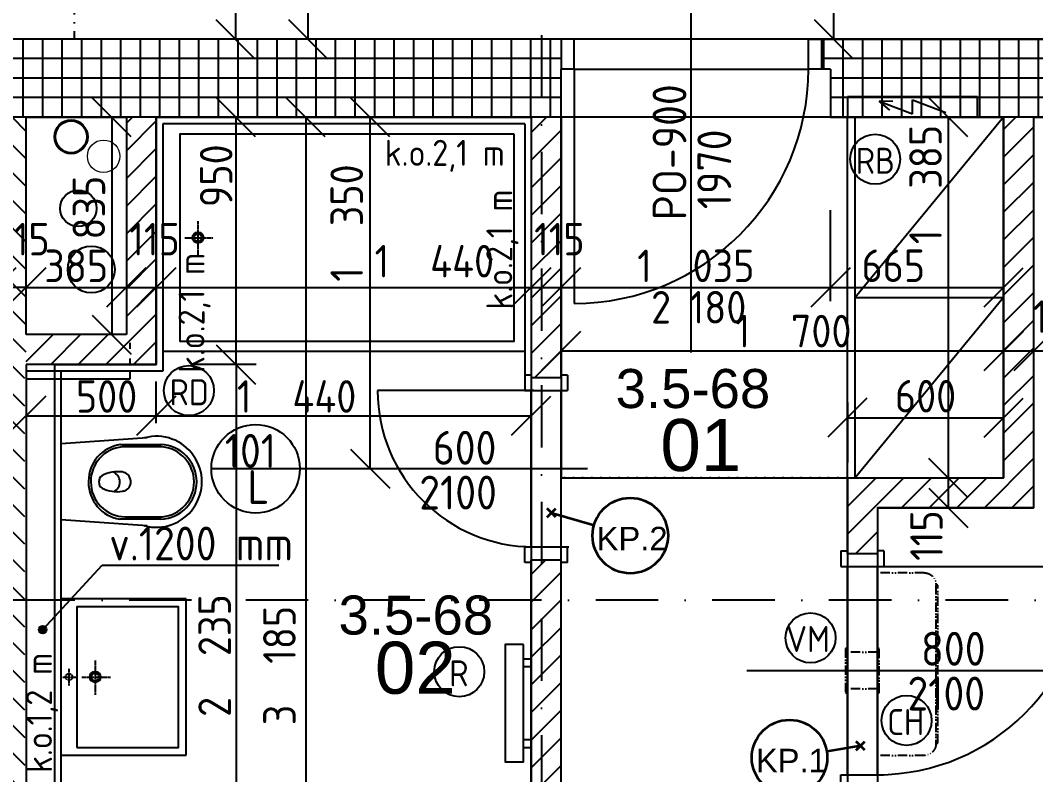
# Model space of a CAD drawing. Extents: x 4511820 to 5180432, y -1526536 to -944957.
# Drawn here: x 5149415 to 5153316, y -1119649 to -1116752 of the extents above; entities that cross this region are included whole.
import ezdxf

# ---------------------------------------------------------------- set-up
doc = ezdxf.new("R2010")
doc.units = 0
doc.header["$MEASUREMENT"] = 0
for name, pattern in [('ACAD_ISO03W100', [30, 12, -18]), ('ACAD_ISO07W100', [3.5, 0.5, -3]), ('ACAD_ISO12W100', [22, 12, -3, 0.5, -3, 0.5, -3]), ('BODKOCIARKOVANA_3', [5.6, 3, -1.3, 0, -1.3]), ('DASHED', [0.75, 0.5, -0.25])]:
    doc.linetypes.add(name, pattern=pattern)
doc.layers.get('0').update_dxf_attribs({"linetype": 'CONTINUOUS'})
doc.layers.get('Defpoints').update_dxf_attribs({"color": 61, "linetype": 'CONTINUOUS'})
for name, color, linetype in [('DVERE', 45, 'CONTINUOUS'), ('KÓTY', 4, 'CONTINUOUS'), ('MÚRY', 1, 'CONTINUOUS'), ('osi', 253, 'CONTINUOUS'), ('Plochy', 41, 'CONTINUOUS'), ('POPIS', 7, 'CONTINUOUS'), ('TENKÁ', 7, 'CONTINUOUS'), ('tzb', 153, 'CONTINUOUS'), ('Z-Kúrenie', 101, 'CONTINUOUS'), ('ZARIADENIE', 47, 'CONTINUOUS'), ('ZARIADOVACIE', 144, 'CONTINUOUS'), ('ZZ-chladenie', 133, 'CONTINUOUS'), ('ZZ-elektro', 221, 'CONTINUOUS'), ('zz-vetr', 52, 'CONTINUOUS'), ('ŠRAFY', 82, 'CONTINUOUS')]:
    doc.layers.add(name, color=color, linetype=linetype)
for name, color, linetype, lineweight in [('preklady', 74, 'CONTINUOUS', 35), ('zz-kanal-daždová', 136, 'CONTINUOUS', 40), ('zz-kanal-splaskova', 37, 'CONTINUOUS', 18)]:
    doc.layers.add(name, color=color, linetype=linetype, lineweight=lineweight)
doc.styles.add('ARIAL', font='arial.ttf')
doc.styles.add('STYLE1', font='isocp.shx')
doc.dimstyles.new('STANDARD-50', dxfattribs={"dimtxt": 125, "dimasz": 150, "dimexe": 10, "dimexo": 200, "dimgap": 20, "dimtad": 1, "dimdsep": 46, "dimlunit": 6, "dimtxsty": 'STYLE1', "dimblk1": 'OBLIQUE', "dimblk2": 'OBLIQUE', "dimsah": 1, "dimcen": 2.5, "dimse1": 1, "dimse2": 1, "dimadec": 0, "dimazin": 0, "dimtfac": 1, "dimtmove": 1, "dimatfit": 3, "dimldrblk": 'OBLIQUE', "dimfxl": 1, "dimtolj": 1, "dimtzin": 0, "dimarcsym": 0})
pattern_1 = [(90, (-3307273.674, 668852.734), (-75, 1e-14), []), (180, (-3307273.674, 668852.734), (-1e-14, -75), [])]
pattern_2 = [(45, (515270.5, 303822), (-53.0330086, 53.0330086), [])]

# ---------------------------------------------------------------- blocks, each defined once
blk = doc.blocks.new('_OBLIQUE')
at = {"color": 0, "linetype": 'ByBlock'}
blk.add_line((-0.5, -0.5), (0.5, 0.5), dxfattribs=at)
blk = doc.blocks.new('*D17969')
at = {"layer": 'Defpoints', "color": 0}
for p in [(5152312.5, -1113794.2), (5152312.5, -1116824.2), (5152539.5, -1116824.2)]:
    blk.add_point(p, dxfattribs=at)
at = {"layer": 'KÓTY', "color": 0, "lineweight": -2}
blk.add_line((5152539.5, -1113794.2), (5152539.5, -1116824.2), dxfattribs=at)
at = {"layer": 'KÓTY', "color": 0, "linetype": 'ByBlock', "lineweight": -2, "xscale": 150, "yscale": 150, "zscale": 150}
for p, rotation in [((5152539.5, -1113794.2), 90), ((5152539.5, -1116824.2), 270)]:
    blk.add_blockref('_OBLIQUE', p, dxfattribs=dict(at, rotation=rotation))
at = {"layer": 'KÓTY', "color": 0, "insert": (5152457, -1115309.2), "char_height": 125, "attachment_point": 5, "rotation": 90, "style": 'STYLE1'}
blk.add_mtext('\\A1;3ﾠ030', dxfattribs=at)
blk = doc.blocks.new('*D18028')
at = {"layer": 'Defpoints', "color": 0}
for p in [(5149437.5, -1117777.5), (5149822.5, -1117777.5), (5149822.5, -1117777.5)]:
    blk.add_point(p, dxfattribs=at)
at = {"layer": 'KÓTY', "color": 0, "lineweight": -2}
blk.add_line((5149437.5, -1117777.5), (5149822.5, -1117777.5), dxfattribs=at)
at = {"layer": 'KÓTY', "color": 0, "linetype": 'ByBlock', "lineweight": -2, "xscale": 150, "yscale": 150, "zscale": 150, "rotation": 180}
blk.add_blockref('_OBLIQUE', (5149437.5, -1117777.5), dxfattribs=at)
at = {"layer": 'KÓTY', "color": 0, "linetype": 'ByBlock', "lineweight": -2, "xscale": 150, "yscale": 150, "zscale": 150}
blk.add_blockref('_OBLIQUE', (5149822.5, -1117777.5), dxfattribs=at)
at = {"layer": 'KÓTY', "color": 0, "insert": (5149630, -1117695), "char_height": 125, "attachment_point": 5, "style": 'STYLE1'}
blk.add_mtext('\\A1;385', dxfattribs=at)
blk = doc.blocks.new('*D18029')
at = {"layer": 'Defpoints', "color": 0}
for p in [(5149822.5, -1117777.5), (5149937.5, -1117777.5), (5149937.5, -1117777.5)]:
    blk.add_point(p, dxfattribs=at)
at = {"layer": 'KÓTY', "color": 0, "lineweight": -2}
blk.add_line((5149822.5, -1117777.5), (5149937.5, -1117777.5), dxfattribs=at)
at = {"layer": 'KÓTY', "color": 0, "linetype": 'ByBlock', "lineweight": -2, "xscale": 150, "yscale": 150, "zscale": 150, "rotation": 180}
blk.add_blockref('_OBLIQUE', (5149822.5, -1117777.5), dxfattribs=at)
at = {"layer": 'KÓTY', "color": 0, "linetype": 'ByBlock', "lineweight": -2, "xscale": 150, "yscale": 150, "zscale": 150}
blk.add_blockref('_OBLIQUE', (5149937.5, -1117777.5), dxfattribs=at)
at = {"layer": 'KÓTY', "color": 0, "insert": (5149930.8, -1117592.5), "char_height": 125, "attachment_point": 5, "style": 'STYLE1'}
blk.add_mtext('\\A1;115', dxfattribs=at)
blk = doc.blocks.new('*D18030')
at = {"layer": 'Defpoints', "color": 0}
for p in [(5149937.5, -1117777.5), (5151377.5, -1117777.5), (5151377.5, -1117777.5)]:
    blk.add_point(p, dxfattribs=at)
at = {"layer": 'KÓTY', "color": 0, "lineweight": -2}
blk.add_line((5149937.5, -1117777.5), (5151377.5, -1117777.5), dxfattribs=at)
at = {"layer": 'KÓTY', "color": 0, "linetype": 'ByBlock', "lineweight": -2, "xscale": 150, "yscale": 150, "zscale": 150, "rotation": 180}
blk.add_blockref('_OBLIQUE', (5149937.5, -1117777.5), dxfattribs=at)
at = {"layer": 'KÓTY', "color": 0, "linetype": 'ByBlock', "lineweight": -2, "xscale": 150, "yscale": 150, "zscale": 150}
blk.add_blockref('_OBLIQUE', (5151377.5, -1117777.5), dxfattribs=at)
at = {"layer": 'KÓTY', "color": 0, "insert": (5151005.5, -1117677), "char_height": 125, "attachment_point": 5, "style": 'STYLE1'}
blk.add_mtext('\\A1;1ﾠ440', dxfattribs=at)
blk = doc.blocks.new('*D18031')
at = {"layer": 'Defpoints', "color": 0}
for p in [(5151377.5, -1117777.5), (5151492.5, -1117777.5), (5151492.5, -1117777.5)]:
    blk.add_point(p, dxfattribs=at)
at = {"layer": 'KÓTY', "color": 0, "lineweight": -2}
blk.add_line((5151377.5, -1117777.5), (5151492.5, -1117777.5), dxfattribs=at)
at = {"layer": 'KÓTY', "color": 0, "linetype": 'ByBlock', "lineweight": -2, "xscale": 150, "yscale": 150, "zscale": 150, "rotation": 180}
blk.add_blockref('_OBLIQUE', (5151377.5, -1117777.5), dxfattribs=at)
at = {"layer": 'KÓTY', "color": 0, "linetype": 'ByBlock', "lineweight": -2, "xscale": 150, "yscale": 150, "zscale": 150}
blk.add_blockref('_OBLIQUE', (5151492.5, -1117777.5), dxfattribs=at)
at = {"layer": 'KÓTY', "color": 0, "insert": (5151485.8, -1117592.5), "char_height": 125, "attachment_point": 5, "style": 'STYLE1'}
blk.add_mtext('\\A1;115', dxfattribs=at)
blk = doc.blocks.new('*D18032')
at = {"layer": 'Defpoints', "color": 0}
for p in [(5151492.5, -1118021.5), (5153192.5, -1118021.5), (5153192.5, -1118021.5)]:
    blk.add_point(p, dxfattribs=at)
at = {"layer": 'KÓTY', "color": 0, "lineweight": -2}
blk.add_line((5151492.5, -1118021.5), (5153192.5, -1118021.5), dxfattribs=at)
at = {"layer": 'KÓTY', "color": 0, "linetype": 'ByBlock', "lineweight": -2, "xscale": 150, "yscale": 150, "zscale": 150, "rotation": 180}
blk.add_blockref('_OBLIQUE', (5151492.5, -1118021.5), dxfattribs=at)
at = {"layer": 'KÓTY', "color": 0, "linetype": 'ByBlock', "lineweight": -2, "xscale": 150, "yscale": 150, "zscale": 150}
blk.add_blockref('_OBLIQUE', (5153192.5, -1118021.5), dxfattribs=at)
at = {"layer": 'KÓTY', "color": 0, "insert": (5152385, -1117945.5), "char_height": 125, "attachment_point": 5, "style": 'STYLE1'}
blk.add_mtext('\\A1;1ﾠ700', dxfattribs=at)
blk = doc.blocks.new('*D18033')
at = {"layer": 'Defpoints', "color": 0}
for p in [(5153192.5, -1118021.5), (5153307.5, -1118021.5), (5153307.5, -1118021.5)]:
    blk.add_point(p, dxfattribs=at)
at = {"layer": 'KÓTY', "color": 0, "lineweight": -2}
blk.add_line((5153192.5, -1118021.5), (5153307.5, -1118021.5), dxfattribs=at)
at = {"layer": 'KÓTY', "color": 0, "linetype": 'ByBlock', "lineweight": -2, "xscale": 150, "yscale": 150, "zscale": 150, "rotation": 180}
blk.add_blockref('_OBLIQUE', (5153192.5, -1118021.5), dxfattribs=at)
at = {"layer": 'KÓTY', "color": 0, "linetype": 'ByBlock', "lineweight": -2, "xscale": 150, "yscale": 150, "zscale": 150}
blk.add_blockref('_OBLIQUE', (5153307.5, -1118021.5), dxfattribs=at)
at = {"layer": 'KÓTY', "color": 0, "insert": (5153402, -1117890), "char_height": 125, "attachment_point": 5, "style": 'STYLE1'}
blk.add_mtext('\\A1;115', dxfattribs=at)
blk = doc.blocks.new('*D18034')
at = {"layer": 'Defpoints', "color": 0}
for p in [(5153307.5, -1118021.5), (5155902.5, -1118021.5), (5155902.5, -1118021.5)]:
    blk.add_point(p, dxfattribs=at)
at = {"layer": 'KÓTY', "color": 0, "lineweight": -2}
blk.add_line((5153307.5, -1118021.5), (5155902.5, -1118021.5), dxfattribs=at)
at = {"layer": 'KÓTY', "color": 0, "linetype": 'ByBlock', "lineweight": -2, "xscale": 150, "yscale": 150, "zscale": 150, "rotation": 180}
blk.add_blockref('_OBLIQUE', (5153307.5, -1118021.5), dxfattribs=at)
at = {"layer": 'KÓTY', "color": 0, "linetype": 'ByBlock', "lineweight": -2, "xscale": 150, "yscale": 150, "zscale": 150}
blk.add_blockref('_OBLIQUE', (5155902.5, -1118021.5), dxfattribs=at)
at = {"layer": 'KÓTY', "color": 0, "insert": (5154605, -1117939), "char_height": 125, "attachment_point": 5, "style": 'STYLE1'}
blk.add_mtext('\\A1;2ﾠ595', dxfattribs=at)
blk = doc.blocks.new('*D18157')
at = {"layer": 'Defpoints', "color": 0}
for p in [(5153192.5, -1117124.2), (5152979.5, -1118509.2), (5153192.5, -1118509.2)]:
    blk.add_point(p, dxfattribs=at)
at = {"layer": 'KÓTY', "color": 0, "lineweight": -2}
blk.add_line((5152979.5, -1117124.2), (5152979.5, -1118509.2), dxfattribs=at)
at = {"layer": 'KÓTY', "color": 0, "linetype": 'ByBlock', "lineweight": -2, "xscale": 150, "yscale": 150, "zscale": 150}
for p, rotation in [((5152979.5, -1117124.2), 90), ((5152979.5, -1118509.2), 270)]:
    blk.add_blockref('_OBLIQUE', p, dxfattribs=dict(at, rotation=rotation))
at = {"layer": 'KÓTY', "color": 0, "insert": (5152892.5, -1117382.5), "char_height": 125, "attachment_point": 5, "rotation": 90, "style": 'STYLE1'}
blk.add_mtext('\\A1;1ﾠ385', dxfattribs=at)
blk = doc.blocks.new('*D18158')
at = {"layer": 'Defpoints', "color": 0}
for p in [(5153192.5, -1118509.2), (5152979.5, -1118624.2), (5153192.5, -1118624.2)]:
    blk.add_point(p, dxfattribs=at)
at = {"layer": 'KÓTY', "color": 0, "lineweight": -2}
blk.add_line((5152979.5, -1118509.2), (5152979.5, -1118624.2), dxfattribs=at)
at = {"layer": 'KÓTY', "color": 0, "linetype": 'ByBlock', "lineweight": -2, "xscale": 150, "yscale": 150, "zscale": 150}
for p, rotation in [((5152979.5, -1118509.2), 90), ((5152979.5, -1118624.2), 270)]:
    blk.add_blockref('_OBLIQUE', p, dxfattribs=dict(at, rotation=rotation))
at = {"layer": 'KÓTY', "color": 0, "insert": (5152896, -1118731), "char_height": 125, "attachment_point": 5, "rotation": 90, "style": 'STYLE1'}
blk.add_mtext('\\A1;115', dxfattribs=at)
blk = doc.blocks.new('*D18159')
at = {"layer": 'Defpoints', "color": 0}
for p in [(5149917, -1117124.2), (5150244, -1117124.2), (5149917, -1118074.2)]:
    blk.add_point(p, dxfattribs=at)
at = {"layer": 'KÓTY', "color": 0, "lineweight": -2}
blk.add_line((5150244, -1118074.2), (5150244, -1117124.2), dxfattribs=at)
at = {"layer": 'KÓTY', "color": 0, "linetype": 'ByBlock', "lineweight": -2, "xscale": 150, "yscale": 150, "zscale": 150}
for p, rotation in [((5150244, -1117124.2), 90), ((5150244, -1118074.2), 270)]:
    blk.add_blockref('_OBLIQUE', p, dxfattribs=dict(at, rotation=rotation))
at = {"layer": 'KÓTY', "color": 0, "insert": (5150167.5, -1117349), "char_height": 125, "attachment_point": 5, "rotation": 90, "style": 'STYLE1'}
blk.add_mtext('\\A1;950', dxfattribs=at)
blk = doc.blocks.new('*D18160')
at = {"layer": 'Defpoints', "color": 0}
for p in [(5149822.5, -1117124.2), (5149766.5, -1117959.2), (5149822.5, -1117959.2)]:
    blk.add_point(p, dxfattribs=at)
at = {"layer": 'KÓTY', "color": 0, "lineweight": -2}
blk.add_line((5149766.5, -1117124.2), (5149766.5, -1117959.2), dxfattribs=at)
at = {"layer": 'KÓTY', "color": 0, "linetype": 'ByBlock', "lineweight": -2, "xscale": 150, "yscale": 150, "zscale": 150}
for p, rotation in [((5149766.5, -1117124.2), 90), ((5149766.5, -1117959.2), 270)]:
    blk.add_blockref('_OBLIQUE', p, dxfattribs=dict(at, rotation=rotation))
at = {"layer": 'KÓTY', "color": 0, "insert": (5149678.5, -1117471.5), "char_height": 125, "attachment_point": 5, "rotation": 90, "style": 'STYLE1'}
blk.add_mtext('\\A1;835', dxfattribs=at)
blk = doc.blocks.new('*D18161')
at = {"layer": 'Defpoints', "color": 0}
for p in [(5149322.5, -1117777.5), (5149322.5, -1117777.5), (5149437.5, -1117777.5)]:
    blk.add_point(p, dxfattribs=at)
at = {"layer": 'KÓTY', "color": 0, "lineweight": -2}
blk.add_line((5149437.5, -1117777.5), (5149322.5, -1117777.5), dxfattribs=at)
at = {"layer": 'KÓTY', "color": 0, "linetype": 'ByBlock', "lineweight": -2, "xscale": 150, "yscale": 150, "zscale": 150, "rotation": 180}
blk.add_blockref('_OBLIQUE', (5149322.5, -1117777.5), dxfattribs=at)
at = {"layer": 'KÓTY', "color": 0, "linetype": 'ByBlock', "lineweight": -2, "xscale": 150, "yscale": 150, "zscale": 150}
blk.add_blockref('_OBLIQUE', (5149437.5, -1117777.5), dxfattribs=at)
at = {"layer": 'KÓTY', "color": 0, "insert": (5149430.8, -1117592.5), "char_height": 125, "attachment_point": 5, "style": 'STYLE1'}
blk.add_mtext('\\A1;115', dxfattribs=at)
blk = doc.blocks.new('*D18163')
at = {"layer": 'Defpoints', "color": 0}
for p in [(5153307.5, -1117124.2), (5154147.5, -1117124.2), (5153307.5, -1118624.2)]:
    blk.add_point(p, dxfattribs=at)
at = {"layer": 'KÓTY', "color": 0, "lineweight": -2}
blk.add_line((5154147.5, -1118624.2), (5154147.5, -1117124.2), dxfattribs=at)
at = {"layer": 'KÓTY', "color": 0, "linetype": 'ByBlock', "lineweight": -2, "xscale": 150, "yscale": 150, "zscale": 150}
for p, rotation in [((5154147.5, -1117124.2), 90), ((5154147.5, -1118624.2), 270)]:
    blk.add_blockref('_OBLIQUE', p, dxfattribs=dict(at, rotation=rotation))
at = {"layer": 'KÓTY', "color": 0, "insert": (5154052, -1118013), "char_height": 125, "attachment_point": 5, "rotation": 90, "style": 'STYLE1'}
blk.add_mtext('\\A1;1ﾠ500', dxfattribs=at)
blk = doc.blocks.new('*D18164')
at = {"layer": 'Defpoints', "color": 0}
for p in [(5153307.5, -1118624.2), (5153307.5, -1120334.2), (5154147.5, -1120334.2)]:
    blk.add_point(p, dxfattribs=at)
at = {"layer": 'KÓTY', "color": 0, "lineweight": -2}
blk.add_line((5154147.5, -1118624.2), (5154147.5, -1120334.2), dxfattribs=at)
at = {"layer": 'KÓTY', "color": 0, "linetype": 'ByBlock', "lineweight": -2, "xscale": 150, "yscale": 150, "zscale": 150}
for p, rotation in [((5154147.5, -1118624.2), 90), ((5154147.5, -1120334.2), 270)]:
    blk.add_blockref('_OBLIQUE', p, dxfattribs=dict(at, rotation=rotation))
at = {"layer": 'KÓTY', "color": 0, "insert": (5154065, -1119479.2), "char_height": 125, "attachment_point": 5, "rotation": 90, "style": 'STYLE1'}
blk.add_mtext('\\A1;1ﾠ710', dxfattribs=at)
blk = doc.blocks.new('*D18165')
at = {"layer": 'Defpoints', "color": 0}
for p in [(5151377.5, -1117124.2), (5150511.5, -1120309.2), (5151435, -1120309.2)]:
    blk.add_point(p, dxfattribs=at)
at = {"layer": 'KÓTY', "color": 0, "lineweight": -2}
blk.add_line((5150511.5, -1117124.2), (5150511.5, -1120309.2), dxfattribs=at)
at = {"layer": 'KÓTY', "color": 0, "linetype": 'ByBlock', "lineweight": -2, "xscale": 150, "yscale": 150, "zscale": 150}
for p, rotation in [((5150511.5, -1117124.2), 90), ((5150511.5, -1120309.2), 270)]:
    blk.add_blockref('_OBLIQUE', p, dxfattribs=dict(at, rotation=rotation))
at = {"layer": 'KÓTY', "color": 0, "insert": (5150410.5, -1119230), "char_height": 125, "attachment_point": 5, "rotation": 90, "style": 'STYLE1'}
blk.add_mtext('\\A1;3ﾠ185', dxfattribs=at)
blk = doc.blocks.new('*D18166')
at = {"layer": 'Defpoints', "color": 0}
for p in [(5150511.5, -1117124.2), (5150759, -1117124.2), (5150511.5, -1118474.2)]:
    blk.add_point(p, dxfattribs=at)
at = {"layer": 'KÓTY', "color": 0, "lineweight": -2}
blk.add_line((5150759, -1118474.2), (5150759, -1117124.2), dxfattribs=at)
at = {"layer": 'KÓTY', "color": 0, "linetype": 'ByBlock', "lineweight": -2, "xscale": 150, "yscale": 150, "zscale": 150}
for p, rotation in [((5150759, -1117124.2), 90), ((5150759, -1118474.2), 270)]:
    blk.add_blockref('_OBLIQUE', p, dxfattribs=dict(at, rotation=rotation))
at = {"layer": 'KÓTY', "color": 0, "insert": (5150669, -1117530.5), "char_height": 125, "attachment_point": 5, "rotation": 90, "style": 'STYLE1'}
blk.add_mtext('\\A1;1ﾠ350', dxfattribs=at)
blk = doc.blocks.new('*D18187')
at = {"layer": 'Defpoints', "color": 0}
for p in [(5151492.5, -1117124.2), (5152527.5, -1117124.2), (5152527.5, -1117777.5)]:
    blk.add_point(p, dxfattribs=at)
at = {"layer": 'KÓTY', "color": 0, "lineweight": -2}
blk.add_line((5151492.5, -1117777.5), (5152527.5, -1117777.5), dxfattribs=at)
at = {"layer": 'KÓTY', "color": 0, "linetype": 'ByBlock', "lineweight": -2, "xscale": 150, "yscale": 150, "zscale": 150, "rotation": 180}
blk.add_blockref('_OBLIQUE', (5151492.5, -1117777.5), dxfattribs=at)
at = {"layer": 'KÓTY', "color": 0, "linetype": 'ByBlock', "lineweight": -2, "xscale": 150, "yscale": 150, "zscale": 150}
blk.add_blockref('_OBLIQUE', (5152527.5, -1117777.5), dxfattribs=at)
at = {"layer": 'KÓTY', "color": 0, "insert": (5152010, -1117695), "char_height": 125, "attachment_point": 5, "style": 'STYLE1'}
blk.add_mtext('\\A1;1ﾠ035', dxfattribs=at)
blk = doc.blocks.new('*D18188')
at = {"layer": 'Defpoints', "color": 0}
for p in [(5152527.5, -1117124.2), (5153192.5, -1117124.2), (5153192.5, -1117777.5)]:
    blk.add_point(p, dxfattribs=at)
at = {"layer": 'KÓTY', "color": 0, "lineweight": -2}
blk.add_line((5152527.5, -1117777.5), (5153192.5, -1117777.5), dxfattribs=at)
at = {"layer": 'KÓTY', "color": 0, "linetype": 'ByBlock', "lineweight": -2, "xscale": 150, "yscale": 150, "zscale": 150, "rotation": 180}
blk.add_blockref('_OBLIQUE', (5152527.5, -1117777.5), dxfattribs=at)
at = {"layer": 'KÓTY', "color": 0, "linetype": 'ByBlock', "lineweight": -2, "xscale": 150, "yscale": 150, "zscale": 150}
blk.add_blockref('_OBLIQUE', (5153192.5, -1117777.5), dxfattribs=at)
at = {"layer": 'KÓTY', "color": 0, "insert": (5152768.5, -1117694.5), "char_height": 125, "attachment_point": 5, "style": 'STYLE1'}
blk.add_mtext('\\A1;665', dxfattribs=at)
blk = doc.blocks.new('*D18191')
at = {"layer": 'Defpoints', "color": 0}
for p in [(5153192.5, -1118278), (5152592.5, -1118509.2), (5153192.5, -1118509.2)]:
    blk.add_point(p, dxfattribs=at)
at = {"layer": 'KÓTY', "color": 0, "lineweight": -2}
blk.add_line((5152592.5, -1118278), (5153192.5, -1118278), dxfattribs=at)
at = {"layer": 'KÓTY', "color": 0, "linetype": 'ByBlock', "lineweight": -2, "xscale": 150, "yscale": 150, "zscale": 150, "rotation": 180}
blk.add_blockref('_OBLIQUE', (5152592.5, -1118278), dxfattribs=at)
at = {"layer": 'KÓTY', "color": 0, "linetype": 'ByBlock', "lineweight": -2, "xscale": 150, "yscale": 150, "zscale": 150}
blk.add_blockref('_OBLIQUE', (5153192.5, -1118278), dxfattribs=at)
at = {"layer": 'KÓTY', "color": 0, "insert": (5152892.5, -1118195.5), "char_height": 125, "attachment_point": 5, "style": 'STYLE1'}
blk.add_mtext('\\A1;600', dxfattribs=at)
blk = doc.blocks.new('chlad2')
at = {"layer": 'ZZ-chladenie', "linetype": 'ACAD_ISO12W100', "ltscale": 3}
for p, q in [((5102412.5, -1105747.3), (5102592.5, -1105747.3)), ((5102412.5, -1106448.4), (5102592.5, -1106448.4))]:
    blk.add_line(p, q, dxfattribs=at)
blk.add_lwpolyline([(5102367.5, -1106402), (5102360.8, -1106402), (5102360.8, -1105794.8), (5102367.5, -1105794.8)], close=True, dxfattribs=at)
for centre, start, end in [((5102412.5, -1105792.3), 90, 180), ((5102412.5, -1106403.4), 180, 270)]:
    blk.add_arc(centre, 45, start, end, dxfattribs=at)
blk = doc.blocks.new('*D24091')
at = {"layer": 'Defpoints', "color": 0}
for p in [(5149437.5, -1118074.2), (5149437.5, -1120309.2), (5150244, -1120309.2)]:
    blk.add_point(p, dxfattribs=at)
at = {"layer": 'KÓTY', "color": 0, "lineweight": -2}
blk.add_line((5150244, -1118074.2), (5150244, -1120309.2), dxfattribs=at)
at = {"layer": 'KÓTY', "color": 0, "linetype": 'ByBlock', "lineweight": -2, "xscale": 150, "yscale": 150, "zscale": 150}
for p, rotation in [((5150244, -1118074.2), 90), ((5150244, -1120309.2), 270)]:
    blk.add_blockref('_OBLIQUE', p, dxfattribs=dict(at, rotation=rotation))
at = {"layer": 'KÓTY', "color": 0, "insert": (5150161.5, -1119191.7), "char_height": 125, "attachment_point": 5, "rotation": 90, "style": 'STYLE1'}
blk.add_mtext('\\A1;2ﾠ235', dxfattribs=at)
blk = doc.blocks.new('*D24092')
at = {"layer": 'Defpoints', "color": 0}
for p in [(5149437.5, -1118074.2), (5149937.5, -1118074.2), (5149937.5, -1118270.5)]:
    blk.add_point(p, dxfattribs=at)
at = {"layer": 'KÓTY', "color": 0, "lineweight": -2}
blk.add_line((5149437.5, -1118270.5), (5149937.5, -1118270.5), dxfattribs=at)
at = {"layer": 'KÓTY', "color": 0, "linetype": 'ByBlock', "lineweight": -2, "xscale": 150, "yscale": 150, "zscale": 150, "rotation": 180}
blk.add_blockref('_OBLIQUE', (5149437.5, -1118270.5), dxfattribs=at)
at = {"layer": 'KÓTY', "color": 0, "linetype": 'ByBlock', "lineweight": -2, "xscale": 150, "yscale": 150, "zscale": 150}
blk.add_blockref('_OBLIQUE', (5149937.5, -1118270.5), dxfattribs=at)
at = {"layer": 'KÓTY', "color": 0, "insert": (5149746.5, -1118196.5), "char_height": 125, "attachment_point": 5, "style": 'STYLE1'}
blk.add_mtext('\\A1;500', dxfattribs=at)
blk = doc.blocks.new('*D24093')
at = {"layer": 'Defpoints', "color": 0}
for p in [(5149937.5, -1118074.2), (5151377.5, -1118074.2), (5151377.5, -1118270.5)]:
    blk.add_point(p, dxfattribs=at)
at = {"layer": 'KÓTY', "color": 0, "lineweight": -2}
blk.add_line((5149937.5, -1118270.5), (5151377.5, -1118270.5), dxfattribs=at)
at = {"layer": 'KÓTY', "color": 0, "linetype": 'ByBlock', "lineweight": -2, "xscale": 150, "yscale": 150, "zscale": 150, "rotation": 180}
blk.add_blockref('_OBLIQUE', (5149937.5, -1118270.5), dxfattribs=at)
at = {"layer": 'KÓTY', "color": 0, "linetype": 'ByBlock', "lineweight": -2, "xscale": 150, "yscale": 150, "zscale": 150}
blk.add_blockref('_OBLIQUE', (5151377.5, -1118270.5), dxfattribs=at)
at = {"layer": 'KÓTY', "color": 0, "insert": (5150476.5, -1118196.5), "char_height": 125, "attachment_point": 5, "style": 'STYLE1'}
blk.add_mtext('\\A1;1ﾠ440', dxfattribs=at)
blk = doc.blocks.new('*D28703')
at = {"layer": 'Defpoints', "color": 0}
for p in [(5150215.5, -1113604.2), (5150215.5, -1116824.2), (5150520, -1116824.2)]:
    blk.add_point(p, dxfattribs=at)
at = {"layer": 'KÓTY', "color": 0, "lineweight": -2}
blk.add_line((5150520, -1113604.2), (5150520, -1116824.2), dxfattribs=at)
at = {"layer": 'KÓTY', "color": 0, "linetype": 'ByBlock', "lineweight": -2, "xscale": 150, "yscale": 150, "zscale": 150}
for p, rotation in [((5150520, -1113604.2), 90), ((5150520, -1116824.2), 270)]:
    blk.add_blockref('_OBLIQUE', p, dxfattribs=dict(at, rotation=rotation))
at = {"layer": 'KÓTY', "color": 0, "insert": (5150437.5, -1115214.2), "char_height": 125, "attachment_point": 5, "rotation": 90, "style": 'STYLE1'}
blk.add_mtext('\\A1;3ﾠ220', dxfattribs=at)
blk = doc.blocks.new('*D28704')
at = {"layer": 'Defpoints', "color": 0}
for p in [(5149622.5, -1115254.2), (5149622.5, -1116824.2), (5150241.5, -1116824.2)]:
    blk.add_point(p, dxfattribs=at)
at = {"layer": 'KÓTY', "color": 0, "lineweight": -2}
blk.add_line((5150241.5, -1115254.2), (5150241.5, -1116824.2), dxfattribs=at)
at = {"layer": 'KÓTY', "color": 0, "linetype": 'ByBlock', "lineweight": -2, "xscale": 150, "yscale": 150, "zscale": 150}
for p, rotation in [((5150241.5, -1115254.2), 90), ((5150241.5, -1116824.2), 270)]:
    blk.add_blockref('_OBLIQUE', p, dxfattribs=dict(at, rotation=rotation))
at = {"layer": 'KÓTY', "color": 0, "insert": (5150133, -1116095.5), "char_height": 125, "attachment_point": 5, "rotation": 90, "style": 'STYLE1'}
blk.add_mtext('\\A1;1ﾠ570', dxfattribs=at)

msp = doc.modelspace()

# ---------------------------------------------------------------- hatches: boundary and pattern name
at = {"layer": 'KÓTY'}
h = msp.add_hatch(color=256, dxfattribs=at)
h.dxf.hatch_style = 1
h.paths.add_polyline_path([(5149485.972, -1119092, -0.65381715), (5149511.146, -1119080.978, -1.52947961)])
at = {"layer": 'ŠRAFY', "ltscale": 0.25}
h = msp.add_hatch(dxfattribs=at)
h.set_pattern_fill('ANSI37', color=256, scale=600, angle=45)
h.set_pattern_definition(pattern_1)
h.paths.add_polyline_path([(5149322.5, -1117124.191), (5149437.5, -1117124.191), (5149822.5, -1117124.191), (5149937.5, -1117124.191), (5151377.5, -1117124.191), (5151492.5, -1117124.191), (5151492.5, -1116939.191), (5151492.5, -1116824.191), (5149322.5, -1116824.191)])
h = msp.add_hatch(dxfattribs=at)
h.set_pattern_fill('ANSI37', color=256, scale=600, angle=45)
h.set_pattern_definition(pattern_1)
h.paths.add_polyline_path([(5152527.5, -1117124.191), (5152592.5, -1117124.191), (5152622.5, -1117124.191), (5153192.5, -1117124.191), (5153307.5, -1117124.191), (5155902.5, -1117124.191), (5155902.5, -1116824.191), (5153902.5, -1116824.191), (5153787.5, -1116824.191), (5152492.5, -1116824.191), (5152492.5, -1116939.191), (5152527.5, -1116939.191)])
h = msp.add_hatch(dxfattribs=at)
h.set_pattern_fill('ANSI31', color=256, scale=600, angle=90, style=0)
h.set_pattern_definition([(135, (-2904913.184, 222662.926), (-53.0330086, -53.0330086), [])])
h.paths.add_polyline_path([(5149432.5, -1123464.191), (5149432.5, -1120449.191), (5149432.5, -1120309.191), (5149432.5, -1118074.191), (5149437.5, -1118074.191), (5149437.5, -1117959.191), (5149437.5, -1117124.191), (5149322.5, -1117124.191), (5149322.5, -1121164.191), (5149272.5, -1121164.191), (5149272.5, -1121279.191), (5149322.5, -1121279.191), (5149322.5, -1123464.191)])
h = msp.add_hatch(dxfattribs=at)
h.set_pattern_fill('ANSI31', color=256, scale=600, style=0)
h.set_pattern_definition(pattern_2)
h.paths.add_polyline_path([(5149822.5, -1117959.191), (5149437.5, -1117959.191), (5149437.5, -1118074.191), (5149937.5, -1118074.191), (5149937.5, -1117124.191), (5149822.5, -1117124.191)])
h = msp.add_hatch(dxfattribs=at)
h.set_pattern_fill('ANSI31', color=256, scale=600, style=0)
h.set_pattern_definition(pattern_2)
h.paths.add_polyline_path([(5151492.5, -1117124.191), (5151377.5, -1117124.191), (5151377.5, -1118114.191), (5151377.5, -1118124.191), (5151492.5, -1118124.191), (5151492.5, -1118114.191)])
h = msp.add_hatch(dxfattribs=at)
h.set_pattern_fill('ANSI31', color=256, scale=600, style=0)
h.set_pattern_definition(pattern_2)
h.paths.add_polyline_path([(5153192.5, -1118509.191), (5152592.5, -1118509.191), (5152592.5, -1118799.191), (5152707.5, -1118799.191), (5152707.5, -1118624.191), (5153307.5, -1118624.191), (5153307.5, -1117124.191), (5153192.5, -1117124.191)])
h = msp.add_hatch(dxfattribs=at)
h.set_pattern_fill('ANSI31', color=256, scale=600, style=0)
h.set_pattern_definition(pattern_2)
h.paths.add_polyline_path([(5151377.5, -1120284.191), (5151377.5, -1120309.191), (5151492.5, -1120309.191), (5151492.5, -1118834.191), (5151492.5, -1118824.191), (5151377.5, -1118824.191), (5151377.5, -1118834.191), (5151377.5, -1119037.191), (5151377.5, -1119067.191), (5151377.5, -1119347.191), (5151377.5, -1119377.191)])

# ---------------------------------------------------------------- linework, layer by layer
at = {"layer": 'DVERE', "ltscale": 0.25}
for p, q in [((5151992.5, -1118027.191), (5151992.5, -1116547.691)), ((5151377.5, -1118114.191), (5151352.5, -1118114.191)), ((5151352.5, -1118114.191), (5151352.5, -1118174.191)), ((5151517.5, -1118114.191), (5151492.5, -1118114.191)), ((5151517.5, -1118114.191), (5151517.5, -1118174.191)), ((5151387.5, -1118174.191), (5150787.5, -1118174.191)), ((5151352.5, -1118174.191), (5151517.5, -1118174.191)), ((5151377.5, -1118774.191), (5151377.5, -1118174.191)), ((5151492.5, -1118774.191), (5151492.5, -1118174.191)), ((5150489, -1118474.191), (5150149, -1118474.191)), ((5151593.656, -1118474.191), (5150489, -1118474.191)), ((5151352.5, -1118774.191), (5151517.5, -1118774.191)), ((5151352.5, -1118834.191), (5151352.5, -1118774.191)), ((5151377.5, -1118774.191), (5151522.5, -1118774.191)), ((5151517.5, -1118834.191), (5151517.5, -1118774.191)), ((5152567.5, -1118789.191), (5152567.5, -1118849.191)), ((5152567.5, -1118789.191), (5152592.5, -1118789.191)), ((5152732.5, -1118789.191), (5152707.5, -1118789.191)), ((5152732.5, -1118789.191), (5152732.5, -1118849.191)), ((5151377.5, -1118834.191), (5151352.5, -1118834.191)), ((5151517.5, -1118834.191), (5151492.5, -1118834.191)), ((5152567.5, -1118849.191), (5152732.5, -1118849.191)), ((5152592.5, -1119649.191), (5152592.5, -1118849.191)), ((5152707.5, -1119649.191), (5152707.5, -1118849.191)), ((5152707.5, -1118849.191), (5153507.5, -1118849.191)), ((5152205.672, -1119249.191), (5153608.328, -1119249.191)), ((5152567.5, -1119709.191), (5152567.5, -1119649.191)), ((5152567.5, -1119649.191), (5152732.5, -1119649.191))]:
    msp.add_line(p, q, dxfattribs=at)
at = {"layer": 'DVERE'}
for p, q in [((5152442.5, -1116824.191), (5151542.5, -1116824.191)), ((5151542.5, -1116939.191), (5152442.5, -1116939.191)), ((5151542.5, -1116939.191), (5151542.5, -1117839.191))]:
    msp.add_line(p, q, dxfattribs=at)
at = {"layer": 'DVERE', "ltscale": 0.25}
msp.add_circle((5150319, -1118474.191), 170, dxfattribs=at)
at = {"layer": 'DVERE'}
msp.add_arc((5151542.5, -1116939.191), 900, 270, 0, dxfattribs=at)
at = {"layer": 'DVERE', "ltscale": 0.25}
for centre, radius, start, end in [((5151387.5, -1118174.191), 600, 180, 270), ((5152707.5, -1118849.191), 800, 270, 0)]:
    msp.add_arc(centre, radius, start, end, dxfattribs=at)
at = {"layer": 'KÓTY', "ltscale": 25}
msp.add_line((5152527.5, -1117830.903), (5152527.5, -1117480.903), dxfattribs=at)
at = {"layer": 'KÓTY'}
for p, q in [((5150320.5, -1118074.191), (5150082.5, -1118074.191)), ((5149937.5, -1118299.5), (5149937.5, -1118139.5)), ((5152592.5, -1118219.5), (5152592.5, -1118450.691)), ((5149500.972, -1119092), (5149728.972, -1118845)), ((5149728.972, -1118845), (5150408.472, -1118845))]:
    msp.add_line(p, q, dxfattribs=at)
msp.add_circle((5149500.972, -1119092), 15, dxfattribs=at)
at = {"layer": 'MÚRY'}
for p, q in [((5151542.5, -1116824.191), (5149272.5, -1116824.191)), ((5151542.5, -1116939.191), (5151542.5, -1116824.191)), ((5152442.5, -1116824.191), (5153787.5, -1116824.191)), ((5152442.5, -1116939.191), (5152442.5, -1116824.191)), ((5151492.5, -1117124.191), (5151492.5, -1116939.191)), ((5151542.5, -1116939.191), (5151492.5, -1116939.191)), ((5152527.5, -1116939.191), (5152442.5, -1116939.191)), ((5152527.5, -1116939.191), (5152527.5, -1117124.191)), ((5149437.5, -1117124.191), (5149822.5, -1117124.191)), ((5152527.5, -1117124.191), (5153192.5, -1117124.191)), ((5153192.5, -1117124.191), (5153192.5, -1118509.191)), ((5153307.5, -1117124.191), (5155902.5, -1117124.191)), ((5153307.5, -1117124.191), (5153307.5, -1118624.191)), ((5149437.5, -1118074.191), (5149437.5, -1120309.191)), ((5152592.5, -1118509.191), (5153192.5, -1118509.191)), ((5152707.5, -1118624.191), (5153307.5, -1118624.191)), ((5152707.5, -1118624.191), (5152707.5, -1118799.191))]:
    msp.add_line(p, q, dxfattribs=at)
at = {"layer": 'MÚRY', "ltscale": 0.25}
for p, q in [((5149437.5, -1117959.191), (5149437.5, -1117124.191)), ((5149822.5, -1117124.191), (5149822.5, -1117959.191)), ((5151377.5, -1117124.191), (5149937.5, -1117124.191)), ((5149937.5, -1117124.191), (5149937.5, -1118074.191)), ((5149937.5, -1117124.191), (5149937.5, -1118074.191)), ((5151377.5, -1117124.191), (5151377.5, -1118124.191)), ((5151492.5, -1118124.191), (5151492.5, -1117124.191)), ((5149822.5, -1117959.191), (5149437.5, -1117959.191)), ((5149937.5, -1118074.191), (5149437.5, -1118074.191)), ((5151377.5, -1118124.191), (5151492.5, -1118124.191)), ((5152592.5, -1118799.191), (5152592.5, -1118509.191)), ((5152592.5, -1118799.191), (5152592.5, -1118724.191)), ((5152592.5, -1118799.191), (5152707.5, -1118799.191)), ((5151377.5, -1120309.191), (5151377.5, -1118824.191)), ((5151377.5, -1118824.191), (5151492.5, -1118824.191)), ((5151492.5, -1120449.191), (5151492.5, -1118824.191))]:
    msp.add_line(p, q, dxfattribs=at)
at = {"layer": 'osi', "linetype": 'BODKOCIARKOVANA_3', "ltscale": 80}
for p, q in [((5151417.5, -1109191.097), (5151417.5, -1141119)), ((5157242.5, -1118979.191), (5093572.5, -1118979.191))]:
    msp.add_line(p, q, dxfattribs=at)
at = {"layer": 'Plochy'}
for points in [[(5149272.5, -1116824.191), (5149272.5, -1121114.191), (5147672.5, -1121114.191), (5147672.5, -1115254.191), (5149622.5, -1115254.191), (5149622.5, -1113604.191), (5151922.5, -1113604.191), (5151922.5, -1113794.191), (5152122.5, -1113794.191), (5152122.5, -1112494.191), (5153922.5, -1112494.191), (5153922.5, -1110544.191), (5155902.5, -1110544.191), (5155902.5, -1114824.191), (5153787.5, -1114824.191), (5153787.5, -1116824.191)], [(5149547.5, -1120309.191), (5149547.5, -1118074.191), (5149937.5, -1118074.191), (5149937.5, -1117124.191), (5151377.5, -1117124.191), (5151377.5, -1120309.191)], [(5153192.5, -1117124.191), (5151492.5, -1117124.191), (5151492.5, -1118509.191), (5153192.5, -1118509.191)], [(5155902.5, -1117124.191), (5153307.5, -1117124.191), (5153307.5, -1118624.191), (5152707.5, -1118624.191), (5152707.5, -1120334.191), (5155902.5, -1120334.191)], [(5155902.5, -1123464.191), (5149432.5, -1123464.191), (5149432.5, -1120449.191), (5151492.5, -1120449.191), (5151492.5, -1118509.191), (5152592.5, -1118509.191), (5152592.5, -1120449.191), (5155902.5, -1120449.191)]]:
    msp.add_lwpolyline(points, close=True, dxfattribs=at)
at = {"layer": 'preklady'}
for p, q in [((5151438.883, -1118660.617), (5151472.117, -1118627.383)), ((5151472.118, -1118660.618), (5151438.884, -1118627.384)), ((5151455.5, -1118644), (5151618.861, -1118690.97)), ((5152642.001, -1119538.001), (5152513.013, -1119559.577)), ((5152625.383, -1119554.617), (5152658.617, -1119521.383)), ((5152658.618, -1119554.618), (5152625.384, -1119521.384))]:
    msp.add_line(p, q, dxfattribs=at)
at = {"layer": 'preklady', "ltscale": 0.25}
for centre in [(5151758.215, -1118731.038), (5152370, -1119583.5)]:
    msp.add_circle(centre, 145, dxfattribs=at)
at = {"layer": 'TENKÁ', "linetype": 'ACAD_ISO12W100', "ltscale": 10}
for p, q in [((5149622.5, -1115254.191), (5149622.5, -1116824.191)), ((5152527.5, -1117124.191), (5151492.5, -1117124.191))]:
    msp.add_line(p, q, dxfattribs=at)
at = {"layer": 'TENKÁ'}
for p, q in [((5151492.5, -1116824.191), (5151492.5, -1116939.191)), ((5152492.5, -1116824.191), (5152492.5, -1116939.191)), ((5149437.5, -1117124.191), (5149322.5, -1117124.191)), ((5149937.5, -1117124.191), (5149822.5, -1117124.191)), ((5151492.5, -1117124.191), (5151377.5, -1117124.191)), ((5153307.5, -1117124.191), (5153192.5, -1117124.191)), ((5149547.5, -1120309.191), (5149547.5, -1118099.191))]:
    msp.add_line(p, q, dxfattribs=at)
at = {"layer": 'TENKÁ', "ltscale": 0.25}
for p, q in [((5151352.5, -1117149.191), (5149962.5, -1117149.191)), ((5149962.5, -1117149.191), (5149962.5, -1118099.191)), ((5151352.5, -1117149.191), (5151352.5, -1118114.191)), ((5151352.5, -1118024.191), (5149962.5, -1118024.191)), ((5149962.5, -1118099.191), (5149437.5, -1118099.191)), ((5149572.5, -1120284.191), (5149572.5, -1118099.191))]:
    msp.add_line(p, q, dxfattribs=at)
at = {"layer": 'TENKÁ', "linetype": 'ACAD_ISO07W100', "ltscale": 10}
msp.add_line((5152592.5, -1118509.191), (5151492.5, -1118509.191), dxfattribs=at)
at = {"layer": 'tzb', "linetype": 'ACAD_ISO03W100', "ltscale": 2}
msp.add_line((5149837.5, -1118074.191), (5149837.5, -1117959.191), dxfattribs=at)
at = {"layer": 'tzb'}
for p, q in [((5149837.5, -1118129.191), (5149837.5, -1118099.191)), ((5149437.5, -1118129.191), (5149837.5, -1118129.191))]:
    msp.add_line(p, q, dxfattribs=at)
msp.add_circle((5150062.908, -1118174.098), 96, dxfattribs=at)
at = {"layer": 'Z-Kúrenie', "linetype": 'Continuous'}
for p, q in [((5151347.5, -1119204.191), (5151377.5, -1119204.191)), ((5151347.5, -1119234.191), (5151377.5, -1119234.191)), ((5151347.5, -1119514.191), (5151377.5, -1119514.191)), ((5151347.5, -1119544.191), (5151377.5, -1119544.191))]:
    msp.add_line(p, q, dxfattribs=at)
msp.add_lwpolyline([(5151347.5, -1119149.191), (5151277.5, -1119149.191), (5151277.5, -1119599.191), (5151347.5, -1119599.191)], close=True, dxfattribs=at)
msp.add_circle((5151101.387, -1119253.55), 96, dxfattribs=at)
at = {"layer": 'ZARIADENIE'}
for p, q in [((5152592.5, -1118509.191), (5152592.5, -1117124.191)), ((5152622.5, -1118509.191), (5152622.5, -1117124.191)), ((5153192.5, -1117124.191), (5152622.5, -1117816.691)), ((5152622.5, -1117816.691), (5153192.5, -1117816.691)), ((5153192.5, -1117816.691), (5152622.5, -1118509.191))]:
    msp.add_line(p, q, dxfattribs=at)
at = {"layer": 'ZARIADOVACIE', "linetype": 'DASHED'}
for p, q in [((5150097.271, -1117523.703), (5150097.271, -1117655.157)), ((5150046.607, -1117586.691), (5150156.152, -1117586.691)), ((5149702.271, -1119211.203), (5149702.271, -1119342.657)), ((5149601.848, -1119241.328), (5149601.848, -1119307.055)), ((5149577.201, -1119274.191), (5149629.235, -1119274.191)), ((5149651.607, -1119274.191), (5149761.152, -1119274.191))]:
    msp.add_line(p, q, dxfattribs=at)
at = {"layer": 'ZARIADOVACIE'}
for p, q in [((5149902.498, -1118355.379), (5149572.5, -1118378.454)), ((5149799.634, -1118381.647), (5149954.79, -1118380.521)), ((5149960.964, -1118390.545), (5149806.303, -1118390.545)), ((5149902.499, -1118693.005), (5149572.5, -1118669.929)), ((5149954.79, -1118668.41), (5149797.381, -1118668.41)), ((5149818.142, -1118658.555), (5149960.964, -1118658.555))]:
    msp.add_line(p, q, dxfattribs=at)
at = {"layer": 'ZARIADOVACIE', "linetype": 'Continuous'}
for p, q in [((5149677.38, -1118522.493), (5149676.816, -1118525.31)), ((5149685.468, -1118524.192), (5149686.29, -1118525.088)), ((5149811.498, -1118560.756), (5149807.788, -1118560.918))]:
    msp.add_line(p, q, dxfattribs=at)
at = {"layer": 'ZARIADOVACIE', "ltscale": 0.25}
for p, q in [((5150052.5, -1118974.191), (5149572.5, -1118974.191)), ((5150052.5, -1119574.191), (5150052.5, -1118974.191)), ((5149572.5, -1119574.191), (5150052.5, -1119574.191))]:
    msp.add_line(p, q, dxfattribs=at)
for points in [[(5151312.5, -1117189.191), (5150027.5, -1117189.191), (5150027.5, -1117984.191), (5151312.5, -1117984.191)], [(5149632.5, -1119544.191), (5150022.5, -1119544.191), (5150022.5, -1119004.191), (5149632.5, -1119004.191)], [(5149632.5, -1119544.191), (5150022.5, -1119544.191), (5150022.5, -1119004.191), (5149632.5, -1119004.191)]]:
    msp.add_lwpolyline(points, close=True, dxfattribs=at)
at = {"layer": 'ZARIADOVACIE', "linetype": 'Continuous'}
for centre, radius in [((5150097.538, -1117586.418), 20.877), ((5150097.271, -1117586.691), 14.781), ((5149702.538, -1119273.918), 20.877), ((5149702.271, -1119274.191), 14.781)]:
    msp.add_circle(centre, radius, dxfattribs=at)
at = {"layer": 'ZARIADOVACIE', "linetype": 'DASHED'}
msp.add_circle((5149601.848, -1119273.878), 12.931, dxfattribs=at)
at = {"layer": 'ZARIADOVACIE', "linetype": 'Continuous'}
for centre, radius, start, end in [((5149937.732, -1118524.192), 174.768, 255.000166, 105.000097), ((5149818.08, -1118521.14), 140.707, 97.532963, 180.550993), ((5149818.765, -1118523.261), 133.3, 95.364578, 180.399907), ((5149948.416, -1118524.465), 144.085, 272.535471, 87.464529), ((5149947.856, -1118524.55), 134.645, 275.586614, 84.413386), ((5149790.417, -1118619.966), 134.275, 83.23165, 117.408649), ((5149756.097, -1118524.76), 41.261, 296.767028, 66.409044), ((5149801.812, -1118524.192), 37.825, 284.836199, 83.274318), ((5149821.644, -1118525.629), 144.828, 179.874094, 260.355814), ((5149818.163, -1118526.672), 131.883, 179.311779, 269.990871), ((5149746.208, -1118524.687), 29.701, 126.344037, 234.266205), ((5149788.408, -1118424.078), 138.205, 244.477977, 278.060779)]:
    msp.add_arc(centre, radius, start, end, dxfattribs=at)
at = {"layer": 'ZZ-chladenie'}
msp.add_circle((5152819.776, -1119440.697), 96, dxfattribs=at)
at = {"layer": 'ZZ-elektro'}
for p, q in [((5152592.5, -1117044.191), (5152592.5, -1117124.191)), ((5152592.5, -1117044.191), (5153092.5, -1117044.191)), ((5153092.5, -1117124.191), (5153092.5, -1117044.191)), ((5152714.007, -1117062.79), (5152842.5, -1117111.074)), ((5152767.313, -1117064.113), (5152714.007, -1117062.79)), ((5152754.993, -1117096.899), (5152714.007, -1117062.79)), ((5152842.5, -1117111.074), (5152842.5, -1117057.361)), ((5152842.5, -1117057.361), (5152970.993, -1117105.645))]:
    msp.add_line(p, q, dxfattribs=at)
msp.add_circle((5152698.94, -1117285.259), 96, dxfattribs=at)
at = {"layer": 'zz-kanal-daždová'}
msp.add_circle((5149610, -1117199.191), 62.5, dxfattribs=at)
at = {"layer": 'zz-kanal-splaskova'}
msp.add_circle((5149735, -1117274.191), 62.5, dxfattribs=at)
at = {"layer": 'zz-vetr', "linetype": 'ACAD_ISO12W100', "lineweight": -2, "ltscale": 3}
for p, q in [((5152707.5, -1119179.191), (5152592.5, -1119179.191)), ((5152707.5, -1119319.191), (5152592.5, -1119319.191))]:
    msp.add_line(p, q, dxfattribs=at)
for points in [[(5152585.5, -1119334.191), (5152592.5, -1119334.191), (5152592.5, -1119164.191), (5152585.5, -1119164.191)], [(5152707.5, -1119334.191), (5152714.5, -1119334.191), (5152714.5, -1119164.191), (5152707.5, -1119164.191)]]:
    msp.add_lwpolyline(points, close=True, dxfattribs=at)
at = {"layer": 'zz-vetr'}
for centre, radius in [((5149637.5, -1117474.191), 70), ((5149687.5, -1117708.719), 90), ((5152450.735, -1119124.008), 96)]:
    msp.add_circle(centre, radius, dxfattribs=at)

# ---------------------------------------------------------------- block references
at = {"layer": 'ZZ-chladenie', "xscale": -1}
msp.add_blockref('chlad2', (10255300, -13126.644), dxfattribs=at)

# ---------------------------------------------------------------- texts
at = {"layer": 'DVERE', "style": 'STYLE1'}
for s, p in [('101', (5150200.47, -1118470.691)), ('L', (5150287.47, -1118609.328))]:
    msp.add_text(s, height=130, dxfattribs=at).set_placement(p)
at = {"layer": 'KÓTY', "insert": (5152021.086, -1117853.957), "char_height": 125, "attachment_point": 5, "style": 'STYLE1'}
msp.add_mtext('\\A1;2 180', dxfattribs=at)
at = {"layer": 'POPIS', "lineweight": 40, "ltscale": 0.25, "style": 'ARIAL'}
for s, height, p in [('3.5-68', 150, (5151701.911, -1118241.079)), ('01', 200, (5151873.811, -1118483.098)), ('3.5-68', 150, (5150637.411, -1119111.079)), ('02', 200, (5150777.088, -1119338.38))]:
    msp.add_text(s, height=height, dxfattribs=at).set_placement(p)
at = {"layer": 'preklady', "linetype": 'Continuous', "lineweight": 20, "style": 'ARIAL'}
for s, p in [('KP.2', (5151628.951, -1118787.295)), ('KP.1', (5152240.736, -1119639.757))]:
    msp.add_text(s, height=90, dxfattribs=at).set_placement(p)
at = {"layer": 'TENKÁ', "linetype": 'Continuous', "style": 'STYLE1'}
for s, height, p in [('PO-900', 130, (5151973.917, -1117519.763)), ('1970', 130, (5152146.024, -1117477.38)), ('k.o.2,1 m', 100, (5151305.237, -1117862.937)), ('k.o.2,1 m', 100, (5150122.832, -1118106.081)), ('k.o.1,2 m', 100, (5149536.848, -1119642.181))]:
    msp.add_text(s, height=height, rotation=90, dxfattribs=at).set_placement(p)
for s, height, p in [('k.o.2,1 m', 100, (5150815.062, -1117310.803)), ('600', 130, (5150999.429, -1118458.608)), ('2100', 130, (5150947.655, -1118630.716)), ('v.1200 mm', 130, (5149756.344, -1118826.417)), ('800', 130, (5152874.757, -1119230.608)), ('2100', 130, (5152822.983, -1119402.716))]:
    msp.add_text(s, height=height, dxfattribs=at).set_placement(p)
at = {"layer": 'tzb', "style": 'STYLE1'}
msp.add_text('RD', height=100, dxfattribs=at).set_placement((5149988.281, -1118230.297))
at = {"layer": 'Z-Kúrenie', "linetype": 'Continuous', "style": 'STYLE1'}
msp.add_text('R', height=100, dxfattribs=at).set_placement((5151062.759, -1119309.749))
at = {"layer": 'ZZ-chladenie', "style": 'STYLE1'}
msp.add_text('CH', height=100, dxfattribs=at).set_placement((5152745.149, -1119496.896))
at = {"layer": 'ZZ-elektro', "style": 'STYLE1'}
msp.add_text('RB', height=100, dxfattribs=at).set_placement((5152624.312, -1117341.458))
at = {"layer": 'zz-vetr', "style": 'STYLE1'}
msp.add_text('VM', height=100, dxfattribs=at).set_placement((5152356.428, -1119178.021))

# ---------------------------------------------------------------- dimensions: what is measured, and where the dimension line sits
at = {"layer": 'KÓTY'}
for base, p1, p2, picture, middle in [((5150520, -1116824.191), (5150215.5, -1113604.191), (5150215.5, -1116824.191), '*D28703', (5150437.457, -1115214.191)), ((5152539.5, -1116824.191), (5152312.5, -1113794.191), (5152312.5, -1116824.191), '*D17969', (5152456.957, -1115309.191)), ((5154147.5, -1120334.191), (5153307.5, -1118624.191), (5153307.5, -1120334.191), '*D18164', (5154064.957, -1119479.191))]:
    dim = msp.add_linear_dim(base=base, p1=p1, p2=p2, angle=90, dimstyle='STANDARD-50', dxfattribs=at)
    dim.commit()
    dim.dimension.update_dxf_attribs({"geometry": picture, "text_midpoint": middle})
for base, p1, p2, picture, middle in [((5150241.5, -1116824.191), (5149622.5, -1115254.191), (5149622.5, -1116824.191), '*D28704', (5150215.5, -1116095.5)), ((5149766.5, -1117959.191), (5149822.5, -1117124.191), (5149822.5, -1117959.191), '*D18160', (5149761, -1117471.5)), ((5150244, -1117124.191), (5149917, -1118074.191), (5149917, -1117124.191), '*D18159', (5150250, -1117349)), ((5150511.5, -1120309.191), (5151377.5, -1117124.191), (5151435, -1120309.191), '*D18165', (5150493, -1119230)), ((5150759, -1117124.191), (5150511.5, -1118474.191), (5150511.5, -1117124.191), '*D18166', (5150751.5, -1117530.5)), ((5152979.5, -1118509.191), (5153192.5, -1117124.191), (5153192.5, -1118509.191), '*D18157', (5152975, -1117382.5)), ((5154147.5, -1117124.191), (5153307.5, -1118624.191), (5153307.5, -1117124.191), '*D18163', (5154134.5, -1118013)), ((5152979.5, -1118624.191), (5153192.5, -1118509.191), (5153192.5, -1118624.191), '*D18158', (5152978.5, -1118731))]:
    dim = msp.add_linear_dim(base=base, p1=p1, p2=p2, angle=90, dimstyle='STANDARD-50', dxfattribs=at)
    dim.commit()
    dim.dimension.update_dxf_attribs({"geometry": picture, "text_midpoint": middle, "dimtype": 160})
for base, p1, p2, picture, middle in [((5152527.5, -1117777.5), (5151492.5, -1117124.191), (5152527.5, -1117124.191), '*D18187', (5152010, -1117694.957)), ((5149322.5, -1117777.5), (5149437.5, -1117777.5), (5149322.5, -1117777.5), '*D18161', (5149430.75, -1117592.5)), ((5149937.5, -1117777.5), (5149822.5, -1117777.5), (5149937.5, -1117777.5), '*D18029', (5149930.75, -1117592.5)), ((5151492.5, -1117777.5), (5151377.5, -1117777.5), (5151492.5, -1117777.5), '*D18031', (5151485.75, -1117592.5)), ((5149822.5, -1117777.5), (5149437.5, -1117777.5), (5149822.5, -1117777.5), '*D18028', (5149630, -1117695)), ((5155902.5, -1118021.5), (5153307.5, -1118021.5), (5155902.5, -1118021.5), '*D18034', (5154605, -1117938.957)), ((5153192.5, -1118278), (5152592.5, -1118509.191), (5153192.5, -1118509.191), '*D18191', (5152892.5, -1118195.5))]:
    dim = msp.add_linear_dim(base=base, p1=p1, p2=p2, dimstyle='STANDARD-50', dxfattribs=at)
    dim.commit()
    dim.dimension.update_dxf_attribs({"geometry": picture, "text_midpoint": middle})
for base, p1, p2, picture, middle in [((5153192.5, -1117777.5), (5152527.5, -1117124.191), (5153192.5, -1117124.191), '*D18188', (5152768.5, -1117777)), ((5151377.5, -1117777.5), (5149937.5, -1117777.5), (5151377.5, -1117777.5), '*D18030', (5151005.5, -1117759.5)), ((5153307.5, -1118021.5), (5153192.5, -1118021.5), (5153307.5, -1118021.5), '*D18033', (5153402, -1117972.5)), ((5153192.5, -1118021.5), (5151492.5, -1118021.5), (5153192.5, -1118021.5), '*D18032', (5152385, -1118028)), ((5149937.5, -1118270.5), (5149437.5, -1118074.191), (5149937.5, -1118074.191), '*D24092', (5149746.5, -1118279)), ((5151377.5, -1118270.5), (5149937.5, -1118074.191), (5151377.5, -1118074.191), '*D24093', (5150476.5, -1118279))]:
    dim = msp.add_linear_dim(base=base, p1=p1, p2=p2, dimstyle='STANDARD-50', dxfattribs=at)
    dim.commit()
    dim.dimension.update_dxf_attribs({"geometry": picture, "text_midpoint": middle, "dimtype": 160})
dim = msp.add_linear_dim(base=(5150244, -1120309.191), p1=(5149437.5, -1118074.191), p2=(5149437.5, -1120309.191), angle=90, dimstyle='STANDARD-50', override={"dimtxsty": 'STYLE1', "dimldrblk": 'OBLIQUE'}, dxfattribs=at)
dim.commit()
dim.dimension.update_dxf_attribs({"geometry": '*D24091', "text_midpoint": (5150161.457, -1119191.691)})

doc.saveas('drawing.dxf')
